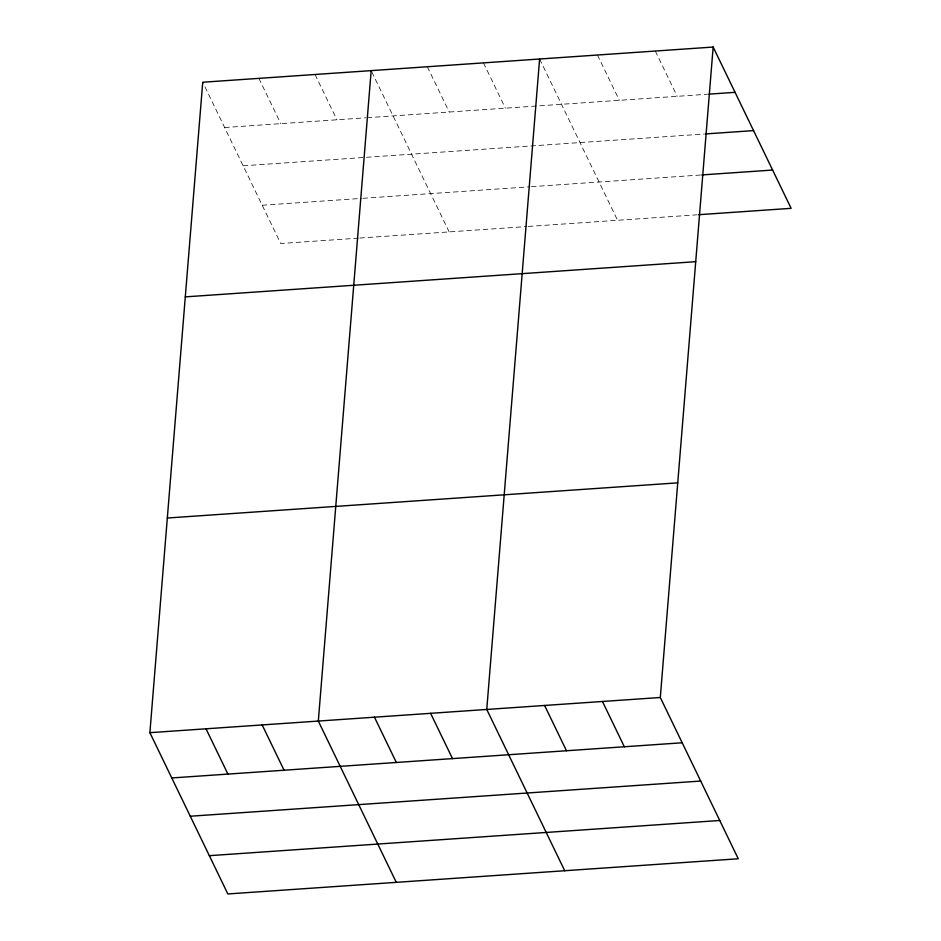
<?xml version="1.0" encoding="UTF-8"?>
<svg xmlns="http://www.w3.org/2000/svg" width="941" height="941" viewBox="0 0 941 941"><rect width="100%" height="100%" fill="white"/><g stroke="black" fill="none" stroke-linecap="round" stroke-linejoin="round"><path stroke-width="0.71" stroke-dasharray="4.71 3.53" d="M224.628 127.517L365.72 117.801M367.155 117.696L707.573 94.229M243.131 165.792L704.386 134.01M262.198 205.232L361.532 198.386M362.979 198.292L529.971 186.777M531.418 186.683L701.763 174.932M358.45 238.155L280.7 243.507L203.362 83.526M359.885 238.049L526.889 226.546M528.324 226.44L697.128 214.807M655.312 51.037L677.202 96.323M597.464 55.025L619.354 100.311M539.616 59.012L617.578 220.288M483.474 62.882L505.364 108.168M427.32 66.752L449.222 112.038M371.801 71.916L449.139 231.898M315.035 74.492L336.925 119.778M258.881 78.362L280.783 123.647"/><path stroke-width="1.41" d="M713.16 47.05L660.3 697.493L738.262 858.768L227.84 893.95L149.878 732.674L202.738 82.232L713.16 47.05L791.122 208.326L698.575 214.713M371.177 70.622L318.317 721.065L396.279 882.34M539.616 59.012L486.756 709.455L564.718 870.731M709.02 94.135L735.05 92.336M705.832 133.904L753.565 130.611M701.763 174.932L772.62 170.05M185.295 296.874L695.717 261.692M167.322 518.02L677.743 482.851M149.878 732.674L660.3 697.493M171.768 777.96L682.19 742.778M190.27 816.235L700.692 781.054M209.337 855.675L719.759 820.493M602.452 701.48L624.342 746.766M544.604 705.468L566.494 750.753M430.602 713.325L452.503 758.611M374.459 717.195L396.349 762.481M262.163 724.935L284.064 770.22M206.02 728.805L227.91 774.09"/></g></svg>
